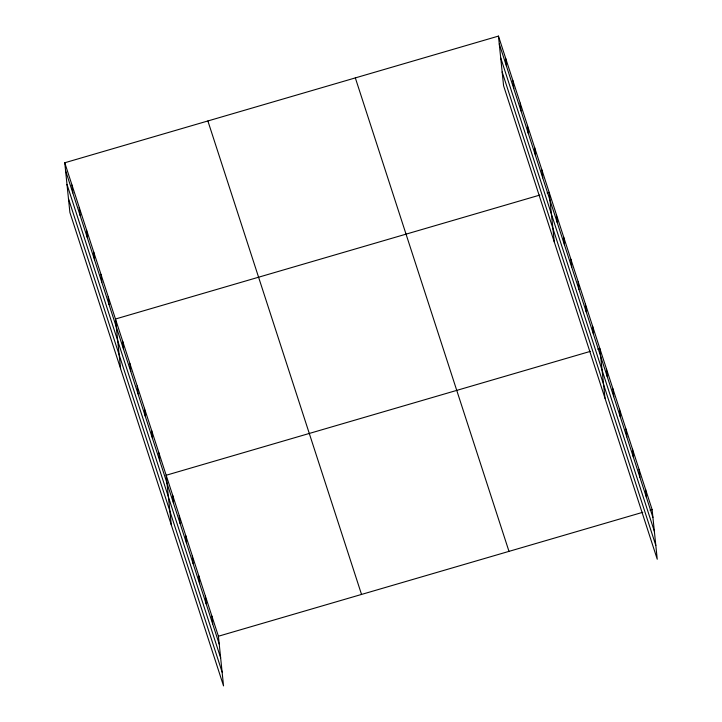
<?xml version="1.0" encoding="UTF-8"?>
<svg xmlns="http://www.w3.org/2000/svg" width="722" height="722" viewBox="0 0 722 722"><rect width="100%" height="100%" fill="white"/><g stroke="black" fill="none" stroke-linecap="round" stroke-linejoin="round"><path stroke-width="1.08" d="M64.754 162.766L218.414 636.235L223.54 685.9L69.89 212.43L64.754 162.766L498.46 36.1L652.11 509.57L657.246 559.234L503.586 85.765L498.46 36.1M539.83 195.075L115.466 319.016L120.592 368.671M547.086 192.954L549.162 192.341L554.297 242.005M590.533 351.316L166.168 475.257L171.304 524.921M597.789 349.195L599.865 348.591L605 398.255M218.414 636.235L642.779 512.295M650.035 510.174L652.11 509.57M499.272 43.961L652.923 517.43M500.689 57.76L654.349 531.23M502.16 71.965L655.82 545.435M355.332 77.904L508.992 551.373M207.882 120.971L361.532 594.441M65.567 170.627L219.226 644.096M66.993 184.426L220.652 657.895M68.464 198.64L222.123 672.11M645.576 489.444L646.389 497.305M639.051 469.327L639.863 477.188M632.517 449.201L633.329 457.062M625.992 429.076L626.804 436.945M619.458 408.959L620.27 416.82M612.924 388.833L613.736 396.694M606.399 368.716L607.211 376.577M592.627 326.272L593.439 334.133M585.38 303.944L586.192 311.814M578.132 281.625L578.945 289.486M570.894 259.306L571.707 267.167M563.647 236.987L564.46 244.848M556.409 214.669L557.222 222.529M541.915 170.022L542.727 177.883M534.677 147.703L535.489 155.564M527.43 125.384L528.242 133.245M520.183 103.066L520.995 110.926M512.945 80.738L513.757 88.607M505.698 58.419L506.51 66.28M211.88 616.119L212.692 623.979M205.355 595.993L206.167 603.854M198.821 575.867L199.633 583.728M192.296 555.75L193.108 563.611M185.762 535.625L186.574 543.486M179.227 515.499L180.04 523.369M172.702 495.382L173.515 503.243M158.93 452.938L159.743 460.798M151.683 430.619L152.495 438.48M144.436 408.291L145.248 416.161M137.198 385.972L138.01 393.833M129.951 363.653L130.763 371.514M122.704 341.335L123.516 349.195M108.219 296.688L109.031 304.558M100.981 274.369L101.793 282.23M93.734 252.05L94.546 259.911M86.487 229.731L87.299 237.592M79.249 207.413L80.061 215.273M72.001 185.085L72.814 192.954"/></g></svg>
